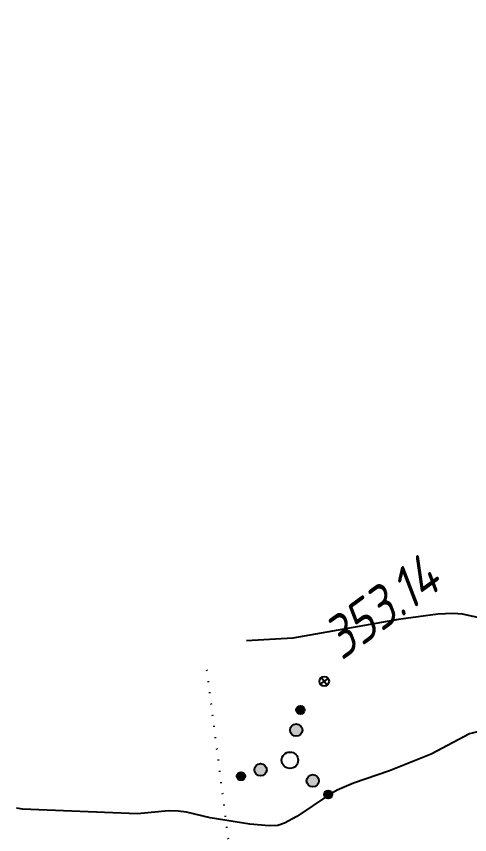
# Model space of a CAD drawing. Extents: x 1514039 to 1515876, y 2182924 to 2184238.
# Drawn here: x 1515125.6 to 1515169.7, y 2183746.1 to 2183825.7 of the extents above; entities that cross this region are included whole.
import ezdxf

# ---------------------------------------------------------------- set-up
doc = ezdxf.new("R2010")
doc.units = 0
doc.linetypes.add('ИИDot', pattern=[1, 0, -1])
for name, color, linetype, lineweight in [('ИИ_КОНТУР_025', 7, 'ИИDot', 25), ('ИИ_ОТМЕТКА_025', 7, 'Continuous', 25), ('ИИ_РЕЛЬЕФ_025', 34, 'Continuous', 25), ('ИИ_УГОДЬЯ_025', 7, 'Continuous', 25)]:
    doc.layers.add(name, color=color, linetype=linetype, lineweight=lineweight)
doc.styles.add('VNIPISIMPLEXCUR', font='simplex.shx', dxfattribs={"width": 0.8, "oblique": 15})

# ---------------------------------------------------------------- blocks, each defined once
blk = doc.blocks.new('ИИ053952')
at = {"linetype": 'Continuous', "lineweight": 25}
h = blk.add_hatch(color=0, dxfattribs=at)
edge = h.paths.add_edge_path()
edge.add_arc((-1.309, 2.13), 0.2, 0, 360)
h = blk.add_hatch(color=0, dxfattribs=at)
edge = h.paths.add_edge_path()
edge.add_arc((-0.785, 1.278), 0.3, 0, 360)
h = blk.add_hatch(color=0, dxfattribs=at)
edge = h.paths.add_edge_path()
edge.add_arc((1.499, 0.041), 0.3, 0, 360)
h = blk.add_hatch(color=0, dxfattribs=at)
edge = h.paths.add_edge_path()
edge.add_arc((2.499, 0.068), 0.2, 0, 360)
h = blk.add_hatch(color=0, dxfattribs=at)
edge = h.paths.add_edge_path()
edge.add_arc((-0.714, -1.319), 0.3, 0, 360)
h = blk.add_hatch(color=0, dxfattribs=at)
edge = h.paths.add_edge_path()
edge.add_arc((-1.19, -2.198), 0.2, 0, 360)
at = {"color": 0, "linetype": 'Continuous', "lineweight": 25}
for centre, radius in [((-1.309, 2.13), 0.2), ((-0.785, 1.278), 0.3), ((0, 0), 0.4), ((1.499, 0.041), 0.3), ((2.499, 0.068), 0.2), ((-0.714, -1.319), 0.3), ((-1.19, -2.198), 0.2)]:
    blk.add_circle(centre, radius, dxfattribs=at)
blk = doc.blocks.new('PICKET')
at = {"color": 0, "linetype": 'Continuous', "lineweight": 25}
for p, q in [((-0.23, 0), (0.23, 0)), ((0, 0.23), (0, -0.23))]:
    blk.add_line(p, q, dxfattribs=at)
blk.add_circle((0, 0), 0.23, dxfattribs=at)
at = {"color": 0, "linetype": 'Continuous', "style": 'VNIPISIMPLEXCUR', "oblique": 15, "width": 0.8}
blk.add_attdef('OTMETKA', (1.25, 0.3), '', height=2, dxfattribs=at)
at = {"color": 8, "linetype": 'Continuous', "style": 'VNIPISIMPLEXCUR', "oblique": 15, "width": 0.8, "flags": 1}
blk.add_attdef('NOMER', (1.25, -2.7), '', height=2, dxfattribs=at)

msp = doc.modelspace()

# ---------------------------------------------------------------- linework, layer by layer
at = {"layer": 'ИИ_КОНТУР_025', "flags": 128}
msp.add_lwpolyline([(1515144.117, 2183762.175), (1515148.707, 2183725.892), (1515149.199, 2183699.173), (1515155.021, 2183689.475), (1515164.968, 2183679.778), (1515175.401, 2183674.929), (1515188.093, 2183672.567), (1515192.403, 2183674.413), (1515197.022, 2183680.566), (1515202.871, 2183691.027), (1515208.105, 2183697.795), (1515213.873, 2183705.794), (1515224.6, 2183712.6), (1515236.441, 2183722.494), (1515243.995, 2183736.919), (1515247.52, 2183750.17), (1515247.184, 2183765.601), (1515241.809, 2183807.511), (1515231.499, 2183825.74)], dxfattribs=at)
at = {"layer": 'ИИ_РЕЛЬЕФ_025'}
for points, elevation in [([(1515171.09, 2183767.149), (1515169.011, 2183767.607), (1515168.097, 2183767.668), (1515166.618, 2183767.594), (1515162.776, 2183767.081), (1515152.494, 2183765.243), (1515147.981, 2183764.985)], 353), ([(1515180.183, 2183758.58), (1515169.681, 2183755.94), (1515165.96, 2183753.962), (1515161.918, 2183752.353), (1515158.417, 2183751.16), (1515156.824, 2183750.473), (1515155.966, 2183749.999), (1515152.888, 2183747.897), (1515151.703, 2183747.264), (1515151.057, 2183747.045), (1515150.194, 2183746.995), (1515148.325, 2183747.16), (1515144.445, 2183747.777), (1515142.161, 2183748.332), (1515141.36, 2183748.438), (1515140.403, 2183748.449), (1515137.383, 2183748.185), (1515126.216, 2183748.629), (1515125.605, 2183748.708)], 353.5)]:
    msp.add_lwpolyline(points, dxfattribs=dict(at, elevation=elevation))

# ---------------------------------------------------------------- block references
at = {"layer": 'ИИ_ОТМЕТКА_025', "xscale": 2, "yscale": 2, "zscale": 2, "rotation": 36.02222222222222}
msp.add_blockref('PICKET', (1515155.56, 2183761.06, 353.14), dxfattribs=at).add_auto_attribs({'OTMETKA': '353.14'})
at = {"layer": 'ИИ_УГОДЬЯ_025', "xscale": 2, "yscale": 2, "zscale": 2, "rotation": 316.5620112469839}
msp.add_blockref('ИИ053952', (1515152.212, 2183753.386), dxfattribs=at)

doc.saveas('drawing.dxf')
